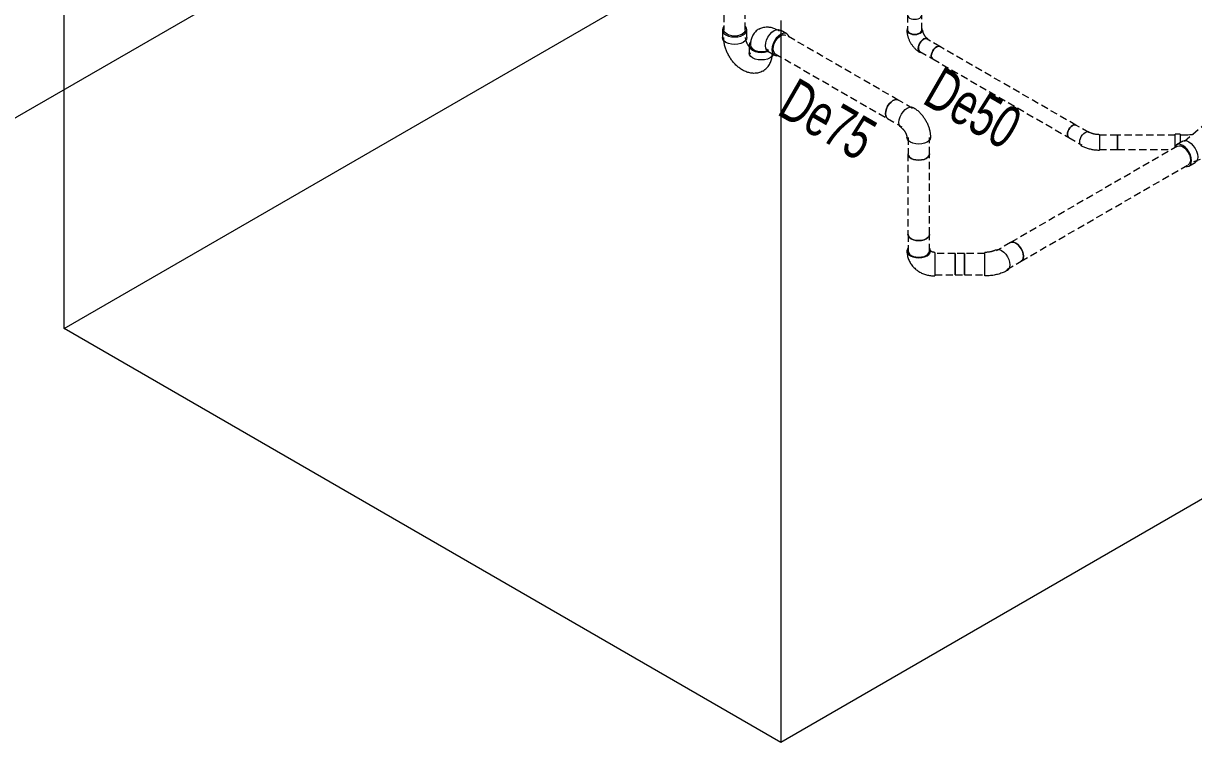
# Model space of a CAD drawing. Header units: millimetres. Extents: x 160489 to 365751, y -78341 to 15608.
# Drawn here: x 181576 to 185676, y -70245 to -67727 of the extents above; entities that cross this region are included whole.
import ezdxf

# ---------------------------------------------------------------- set-up
doc = ezdxf.new("R2010")
doc.units = ezdxf.units.MM
doc.linetypes.add('长划线_2', pattern=[38.1, 25.4, -12.7])
for name, color, linetype, lineweight in [('G-____-____-SYMB', 7, 'Continuous', 5), ('P-PIPE-____-IDEN', 7, 'Continuous', 5), ('P-PIPE-____-OTLN', 7, 'Continuous', 35)]:
    doc.layers.add(name, color=color, linetype=linetype, lineweight=lineweight)
doc.styles.add('TJ_FangSong', font='', dxfattribs={"width": 0.7, "height": 150})
doc.styles.get('TJ_FangSong').set_extended_font_data('TJ_FangSong')

# ---------------------------------------------------------------- blocks, each defined once
blk = doc.blocks.new('三通_变径顺水三通-粘接-塑料-复合管 - 标准-2518241-卫生间WC1 排水系统图')
at = {"layer": 'P-PIPE-____-OTLN', "linetype": '长划线_2', "lineweight": 5}
for p, q in [((114927.4, -68050), (114895.9, -68068.2)), ((114896.5, -68075.8), (114813.8, -68145.2)), ((114804.3, -68114.9), (114786.9, -68114.9)), ((114811.6, -68119), (114804.3, -68119)), ((114813.3, -68139.8), (114791.6, -68152.3)), ((114959.7, -68178.6), (114991.1, -68160.5)), ((114834.7, -68226.9), (114856.3, -68214.4)), ((114851.9, -68211.3), (114953.4, -68174.3))]:
    blk.add_line(p, q, dxfattribs=at)
for points in [[(114927.4, -68050, 0), (114936.7, -68047.2, 0), (114947.6, -68048.2, 0), (114959.2, -68053.2, 0), (114970.9, -68061.7, 0), (114981.8, -68073.2, 0), (114991.1, -68086.8, 0), (114998.3, -68101.8, 0), (115002.8, -68116.9, 0), (115004.3, -68131.3, 0)], [(114972.9, -68149.4, 0), (114971.4, -68135.1, 0), (114966.9, -68119.9, 0), (114959.7, -68105, 0), (114950.4, -68091.3, 0), (114939.5, -68079.8, 0), (114927.8, -68071.3, 0), (114916.1, -68066.4, 0), (114905.3, -68065.3, 0), (114895.9, -68068.2, 0), (114888.8, -68074.8, 0), (114884.3, -68084.8, 0), (114883.9, -68086.4, 0)], [(114968.2, -68146.7, 0), (114966.8, -68133.9, 0), (114962.8, -68120.3, 0), (114956.4, -68106.9, 0), (114948, -68094.6, 0), (114938.3, -68084.4, 0), (114927.8, -68076.7, 0), (114917.4, -68072.3, 0), (114907.6, -68071.3, 0), (114899.2, -68073.9, 0), (114895.1, -68077.1, 0)], [(114786.9, -68156.8, 0), (114786.9, -68153, 0), (114786.9, -68145.8, 0), (114786.9, -68138.4, 0), (114786.9, -68131.3, 0), (114786.9, -68125.1, 0), (114786.9, -68120.1, 0), (114786.9, -68116.6, 0), (114786.9, -68115, 0), (114786.9, -68114.9, 0)], [(114804.3, -68114.9, 0), (114804.3, -68115, 0), (114804.3, -68116.6, 0), (114804.3, -68120.1, 0), (114804.3, -68125.1, 0), (114804.3, -68131.3, 0), (114804.3, -68138.4, 0), (114804.3, -68144.9, 0)], [(114849.1, -68116.8, 0), (114845.5, -68117.2, 0), (114838.2, -68117.9, 0), (114830.9, -68118.5, 0), (114823.6, -68118.8, 0), (114816.3, -68119, 0), (114811.6, -68119, 0)], [(115004.3, -68131.3, 0), (115002.8, -68143.9, 0), (114998.3, -68153.8, 0), (114991.1, -68160.5, 0)], [(114843.6, -68207.2, 0), (114842.6, -68197.5, 0), (114839.6, -68187.2, 0), (114834.7, -68177.1, 0), (114828.4, -68167.9, 0), (114821.1, -68160.1, 0), (114813.2, -68154.4, 0), (114805.3, -68151, 0), (114797.9, -68150.3, 0), (114791.6, -68152.3, 0), (114786.8, -68156.8, 0), (114783.8, -68163.2, 0)], [(114813.3, -68139.8, 0), (114819.6, -68137.8, 0), (114826.9, -68138.6, 0), (114834.8, -68141.9, 0), (114842.7, -68147.7, 0), (114850, -68155.4, 0), (114856.3, -68164.7, 0), (114861.2, -68174.7, 0), (114864.2, -68185, 0), (114865.3, -68194.7, 0)], [(114937.8, -68179.9, 0), (114939.5, -68180.4, 0), (114950.4, -68181.5, 0), (114959.7, -68178.6, 0), (114966.9, -68172, 0), (114971.4, -68162, 0), (114972.9, -68149.4, 0)], [(114951.3, -68174.9, 0), (114956.4, -68172.9, 0), (114962.8, -68166.9, 0), (114966.8, -68158, 0), (114968.2, -68146.7, 0)], [(114821.4, -68228.2, 0), (114828.4, -68228.8, 0), (114834.7, -68226.9, 0), (114839.6, -68222.4, 0), (114842.6, -68215.7, 0), (114843.6, -68207.2, 0)], [(114865.3, -68194.7, 0), (114864.2, -68203.2, 0), (114861.2, -68209.9, 0), (114856.3, -68214.4, 0)]]:
    blk.add_polyline3d(points, dxfattribs=at)
blk = doc.blocks.new('存水弯_P 型-塑料-复合管 - 标准-2506801-卫生间WC1 排水系统图')
at = {"layer": 'P-PIPE-____-OTLN', "linetype": '长划线_2', "lineweight": 5}
for p, q in [((113200.1, -67750), (113200.1, -67776.5)), ((113286.2, -67776.5), (113286.2, -67750)), ((113400.6, -67754.6), (113392.2, -67749.7)), ((113426, -67763.8), (113403, -67750.5)), ((113293.6, -67803.9), (113293.6, -67830.5)), ((113353.8, -67816.2), (113362.3, -67821.1)), ((113359.9, -67825.1), (113382.9, -67838.4))]:
    blk.add_line(p, q, dxfattribs=at)
for points in [[(113205.7, -67737.7, 0), (113201.5, -67743.5, 0), (113200.1, -67750, 0), (113201.5, -67756.4, 0), (113205.8, -67762.4, 0), (113212.7, -67767.5, 0), (113221.6, -67771.5, 0), (113232, -67774, 0), (113243.2, -67774.8, 0), (113254.3, -67774, 0), (113264.7, -67771.5, 0), (113273.6, -67767.5, 0)], [(113273.6, -67767.5, 0), (113280.5, -67762.4, 0), (113284.8, -67756.4, 0), (113286.2, -67750, 0), (113284.8, -67743.5, 0), (113280.7, -67737.8, 0)], [(113328.1, -67747.2, 0), (113324.9, -67749.2, 0), (113321.8, -67751.5, 0), (113318.9, -67753.9, 0), (113316.1, -67756.5, 0), (113313.6, -67759.3, 0), (113311.3, -67762.1, 0), (113309.2, -67765.1, 0), (113307.4, -67768.1, 0), (113305.7, -67771.1, 0), (113304.2, -67774.2, 0), (113303, -67777.3, 0), (113301.9, -67780.5, 0), (113300.9, -67783.6, 0), (113300.2, -67786.7, 0), (113299.5, -67789.8, 0), (113299.1, -67792.9, 0), (113298.7, -67796, 0), (113298.5, -67799, 0), (113298.3, -67802, 0), (113298.3, -67803.9, 0)], [(113328.1, -67747.2, 0), (113331.5, -67745.4, 0), (113335, -67743.8, 0), (113338.6, -67742.5, 0), (113342.2, -67741.5, 0), (113345.9, -67740.7, 0), (113349.5, -67740.1, 0), (113353.1, -67739.8, 0), (113356.6, -67739.6, 0), (113360.1, -67739.7, 0), (113363.5, -67740, 0), (113366.9, -67740.5, 0), (113370.1, -67741.1, 0), (113373.3, -67741.8, 0), (113376.3, -67742.7, 0), (113379.3, -67743.7, 0), (113382.3, -67744.8, 0), (113385.1, -67746.1, 0), (113387.9, -67747.4, 0), (113390.5, -67748.8, 0), (113392.2, -67749.7, 0)], [(113359.9, -67825.1, 0), (113355.1, -67820.7, 0), (113352, -67813.9, 0), (113351, -67805.4, 0), (113352, -67795.7, 0), (113355.1, -67785.5, 0), (113359.9, -67775.4, 0), (113366.2, -67766.2, 0), (113373.6, -67758.4, 0), (113381.5, -67752.6, 0)], [(113381.5, -67752.6, 0), (113389.3, -67749.3, 0), (113396.7, -67748.6, 0), (113403, -67750.5, 0)], [(113433.8, -67774.7, 0), (113430.8, -67768.3, 0), (113426, -67763.8, 0), (113419.7, -67761.8, 0), (113412.3, -67762.6, 0), (113404.4, -67765.9, 0)], [(113273.6, -67794.1, 0), (113264.7, -67798, 0), (113254.3, -67800.5, 0), (113243.2, -67801.4, 0), (113232, -67800.5, 0), (113221.6, -67798, 0), (113212.7, -67794.1, 0), (113205.8, -67788.9, 0), (113201.5, -67782.9, 0), (113200.1, -67776.5, 0)], [(113342.2, -67894, 0), (113338.5, -67895.9, 0), (113334.7, -67897.6, 0), (113330.8, -67899.1, 0), (113326.8, -67900.2, 0), (113322.8, -67901.1, 0), (113318.9, -67901.7, 0), (113314.9, -67902.1, 0), (113311, -67902.2, 0), (113307.1, -67902.1, 0), (113303.3, -67901.8, 0), (113299.6, -67901.3, 0), (113296, -67900.6, 0), (113292.4, -67899.8, 0), (113288.9, -67898.8, 0), (113285.5, -67897.6, 0), (113282.2, -67896.3, 0), (113278.9, -67894.9, 0), (113275.8, -67893.4, 0), (113272.7, -67891.8, 0), (113269.6, -67890.1, 0), (113266.7, -67888.2, 0), (113263.8, -67886.3, 0), (113260.9, -67884.3, 0), (113258.2, -67882.2, 0), (113255.5, -67880, 0), (113252.8, -67877.8, 0), (113250.3, -67875.4, 0), (113247.7, -67873, 0), (113245.3, -67870.6, 0), (113242.9, -67868, 0), (113240.5, -67865.4, 0), (113238.3, -67862.8, 0), (113236, -67860, 0), (113233.9, -67857.2, 0), (113231.8, -67854.4, 0), (113229.8, -67851.5, 0), (113227.8, -67848.6, 0), (113225.9, -67845.6, 0), (113224.1, -67842.6, 0), (113222.4, -67839.5, 0), (113220.7, -67836.4, 0), (113219.1, -67833.3, 0), (113217.5, -67830.1, 0), (113216.1, -67826.9, 0), (113214.7, -67823.6, 0), (113213.4, -67820.4, 0), (113212.2, -67817.1, 0), (113211.1, -67813.8, 0), (113210, -67810.4, 0), (113209.1, -67807.1, 0), (113208.2, -67803.7, 0), (113207.4, -67800.3, 0), (113206.7, -67796.9, 0), (113206.2, -67793.5, 0), (113205.7, -67790, 0), (113205.3, -67786.6, 0), (113205, -67783.1, 0), (113204.8, -67779.6, 0), (113204.8, -67776.5, 0)], [(113286.2, -67776.5, 0), (113284.8, -67782.9, 0), (113280.5, -67788.9, 0), (113273.6, -67794.1, 0)], [(113293.6, -67808.9, 0), (113292.8, -67807.8, 0), (113291.9, -67806.3, 0), (113290.9, -67804.8, 0), (113290, -67803.3, 0), (113289.2, -67801.8, 0), (113288.4, -67800.3, 0), (113287.6, -67798.7, 0), (113286.8, -67797.1, 0), (113286.1, -67795.6, 0), (113285.5, -67794, 0), (113284.9, -67792.5, 0), (113284.3, -67790.9, 0), (113283.8, -67789.4, 0), (113283.4, -67788, 0), (113283, -67786.5, 0), (113282.6, -67785.1, 0), (113282.4, -67783.8, 0), (113282.1, -67782.5, 0), (113281.9, -67781.2, 0), (113281.7, -67780, 0), (113281.6, -67779, 0), (113281.6, -67777.9, 0), (113281.5, -67777, 0), (113281.5, -67776.5, 0)], [(113299.4, -67791.5, 0), (113295.1, -67797.5, 0), (113293.6, -67803.9, 0), (113295.1, -67810.4, 0), (113299.4, -67816.4, 0), (113306.2, -67821.5, 0), (113315.1, -67825.5, 0), (113325.5, -67828, 0), (113336.7, -67828.8, 0), (113347.8, -67828, 0), (113358.2, -67825.5, 0), (113359.7, -67825, 0)], [(113298.5, -67802, 0), (113299.6, -67809.7, 0), (113305.3, -67816.7, 0), (113314.7, -67822.1, 0), (113326.8, -67825.3, 0), (113340, -67826, 0), (113352.9, -67824, 0), (113357.2, -67822.6, 0)], [(113404.4, -67765.9, 0), (113396.5, -67771.7, 0), (113389.2, -67779.4, 0), (113382.9, -67788.7, 0), (113378, -67798.7, 0), (113375, -67809, 0), (113374, -67818.7, 0), (113375, -67827.2, 0), (113378, -67833.9, 0), (113382.9, -67838.4, 0), (113389.2, -67840.4, 0), (113396.2, -67839.7, 0)], [(113367.1, -67848.1, 0), (113358.2, -67852, 0), (113347.8, -67854.5, 0), (113336.7, -67855.4, 0), (113325.5, -67854.5, 0), (113315.1, -67852, 0), (113306.2, -67848.1, 0), (113299.4, -67842.9, 0), (113295.1, -67836.9, 0), (113293.6, -67830.5, 0)], [(113298, -67833.6, 0), (113298, -67833.6, 0), (113298.1, -67833.4, 0), (113298.1, -67833.1, 0), (113298.2, -67832.7, 0), (113298.3, -67832.1, 0), (113298.3, -67831.5, 0), (113298.3, -67830.7, 0), (113298.3, -67830.5, 0)], [(113342.2, -67894, 0), (113345.7, -67891.8, 0), (113349.1, -67889.3, 0), (113352.3, -67886.7, 0), (113355.2, -67883.8, 0), (113358, -67880.8, 0), (113360.5, -67877.7, 0), (113362.8, -67874.4, 0), (113364.9, -67871.1, 0), (113366.7, -67867.7, 0), (113368.4, -67864.3, 0), (113369.8, -67860.8, 0), (113371, -67857.3, 0), (113372.1, -67853.8, 0), (113372.9, -67850.3, 0), (113373.6, -67846.7, 0), (113374.2, -67843.2, 0), (113374.6, -67839.7, 0), (113374.9, -67836.2, 0), (113375, -67833.8, 0)], [(113353.3, -67815.9, 0), (113353.3, -67815.9, 0), (113353.4, -67816, 0), (113353.7, -67816.1, 0), (113353.8, -67816.2, 0)], [(113378.7, -67835.9, 0), (113378.3, -67836.9, 0), (113374, -67842.9, 0), (113367.1, -67848.1, 0)]]:
    blk.add_polyline3d(points, dxfattribs=at)
blk = doc.blocks.new('弯头_热熔对接-塑料-复合管 - 标准-2511264-卫生间WC1 排水系统图')
at = {"layer": 'P-PIPE-____-OTLN', "linetype": '长划线_2', "lineweight": 5}
for p, q in [((114209.6, -68494.7), (114159.5, -68523.7)), ((114119.5, -68532.7), (114048.5, -68532.7)), ((114197, -68588.7), (114247.1, -68559.7)), ((114048.5, -68607.7), (114119.5, -68607.7))]:
    blk.add_line(p, q, dxfattribs=at)
for points in [[(114209.6, -68494.7, 0), (114215.1, -68493, 0), (114221.5, -68493.7, 0), (114228.4, -68496.6, 0), (114235.2, -68501.6, 0), (114241.6, -68508.4, 0), (114247.1, -68516.4, 0), (114251.3, -68525.2, 0), (114254, -68534.1, 0), (114254.9, -68542.5, 0)], [(114048.5, -68591.9, 0), (114048.5, -68583.2, 0), (114048.5, -68573.7, 0), (114048.5, -68563.9, 0), (114048.5, -68554.5, 0), (114048.5, -68546.3, 0), (114048.5, -68539.6, 0), (114048.5, -68535, 0), (114048.5, -68532.9, 0), (114048.5, -68532.7, 0)], [(114157.6, -68520.5, 0), (114156.4, -68521.1, 0), (114155.1, -68521.8, 0), (114153.7, -68522.4, 0), (114152.2, -68523.1, 0), (114150.6, -68523.7, 0), (114148.9, -68524.3, 0), (114147.1, -68524.9, 0), (114145.3, -68525.5, 0), (114143.3, -68526, 0), (114141.3, -68526.5, 0), (114139.2, -68527, 0), (114137.1, -68527.4, 0), (114134.9, -68527.8, 0), (114132.6, -68528.1, 0), (114130.3, -68528.4, 0), (114128, -68528.6, 0), (114125.7, -68528.8, 0), (114123.3, -68528.9, 0), (114121, -68529, 0), (114119.5, -68529, 0)], [(114119.5, -68594, 0), (114119.5, -68584.5, 0), (114119.5, -68574, 0), (114119.5, -68563.2, 0), (114119.5, -68553, 0), (114119.5, -68543.9, 0), (114119.5, -68536.5, 0), (114119.5, -68531.5, 0), (114119.5, -68529.1, 0), (114119.5, -68529, 0)], [(114157.6, -68520.5, 0), (114163.6, -68518.6, 0), (114170.7, -68519.3, 0), (114178.2, -68522.5, 0), (114185.8, -68528, 0), (114192.8, -68535.4, 0), (114198.8, -68544.3, 0), (114203.5, -68553.9, 0), (114206.4, -68563.7, 0), (114207.4, -68573, 0)], [(114207.4, -68573, 0), (114206.4, -68581.2, 0), (114203.5, -68587.6, 0), (114198.8, -68591.9, 0)], [(114254.9, -68542.5, 0), (114254, -68549.9, 0), (114251.3, -68555.8, 0), (114247.1, -68559.7, 0)], [(114048.5, -68607.6, 0), (114048.5, -68607.2, 0), (114048.5, -68604.3, 0), (114048.5, -68599.1, 0), (114048.5, -68591.9, 0)], [(114198.8, -68591.9, 0), (114195.2, -68593.9, 0), (114191.5, -68595.8, 0), (114187.8, -68597.6, 0), (114184, -68599.2, 0), (114180.1, -68600.8, 0), (114176.2, -68602.2, 0), (114172.2, -68603.5, 0), (114168.2, -68604.7, 0), (114164.2, -68605.9, 0), (114160.1, -68606.9, 0), (114156, -68607.8, 0), (114151.8, -68608.6, 0), (114147.7, -68609.3, 0), (114143.5, -68609.9, 0), (114139.2, -68610.4, 0), (114135, -68610.8, 0), (114130.7, -68611.1, 0), (114126.5, -68611.3, 0), (114122.2, -68611.5, 0), (114119.5, -68611.5, 0)], [(114119.5, -68611.3, 0), (114119.5, -68610.9, 0), (114119.5, -68607.7, 0), (114119.5, -68601.9, 0), (114119.5, -68594, 0)]]:
    blk.add_polyline3d(points, dxfattribs=at)
blk = doc.blocks.new('弯头_热熔对接-塑料-复合管 - 标准-2506957-卫生间WC1 排水系统图')
at = {"layer": 'P-PIPE-____-OTLN', "linetype": '长划线_2', "lineweight": 5}
for p, q in [((113850.6, -68466.1), (113850.6, -68524)), ((113925.6, -68524), (113925.6, -68466.1)), ((114015.6, -68532.7), (113944.6, -68532.7)), ((113944.6, -68607.7), (114015.6, -68607.7))]:
    blk.add_line(p, q, dxfattribs=at)
for points in [[(113850.6, -68466.1, 0), (113851.8, -68471.7, 0), (113855.6, -68476.9, 0), (113861.6, -68481.4, 0), (113869.3, -68484.9, 0), (113878.4, -68487, 0), (113888.1, -68487.8, 0), (113897.8, -68487, 0), (113906.8, -68484.9, 0), (113914.6, -68481.4, 0), (113920.5, -68476.9, 0), (113924.3, -68471.7, 0), (113925.6, -68466.1, 0)], [(113850.3, -68514.5, 0), (113848.2, -68517.9, 0), (113846.8, -68524, 0)], [(113846.8, -68524, 0), (113846.9, -68527.9, 0), (113847.2, -68531.8, 0), (113847.7, -68535.6, 0), (113848.3, -68539.4, 0), (113849.2, -68543.2, 0), (113850.2, -68546.9, 0), (113851.4, -68550.5, 0), (113852.7, -68554.1, 0), (113854.2, -68557.6, 0), (113855.9, -68561, 0), (113857.7, -68564.3, 0), (113859.7, -68567.5, 0), (113861.8, -68570.7, 0), (113864, -68573.7, 0), (113866.3, -68576.6, 0), (113868.8, -68579.4, 0), (113871.3, -68582.1, 0), (113874, -68584.7, 0), (113876.8, -68587.1, 0), (113879.6, -68589.5, 0), (113882.5, -68591.7, 0), (113885.5, -68593.8, 0), (113888.6, -68595.8, 0), (113891.7, -68597.7, 0), (113894.9, -68599.4, 0), (113898.2, -68601.1, 0), (113901.5, -68602.6, 0), (113904.8, -68604, 0), (113908.2, -68605.2, 0), (113911.7, -68606.4, 0), (113915.1, -68607.4, 0), (113918.6, -68608.4, 0), (113922.1, -68609.2, 0), (113925.7, -68609.8, 0), (113929.3, -68610.4, 0), (113932.8, -68610.8, 0), (113936.4, -68611.2, 0), (113940, -68611.4, 0), (113943.6, -68611.5, 0), (113944.6, -68611.5, 0)], [(113846.8, -68524, 0), (113848.2, -68530.2, 0), (113852.3, -68536, 0), (113858.9, -68540.9, 0), (113867.4, -68544.7, 0), (113877.4, -68547.1, 0), (113888.1, -68547.9, 0), (113898.7, -68547.1, 0), (113908.7, -68544.7, 0), (113917.2, -68540.9, 0), (113923.8, -68536, 0), (113927.9, -68530.2, 0), (113929.3, -68524, 0)], [(113850.6, -68524, 0), (113851.8, -68529.7, 0), (113855.6, -68534.9, 0), (113861.6, -68539.4, 0), (113869.3, -68542.8, 0), (113878.4, -68545, 0), (113888.1, -68545.7, 0), (113897.8, -68545, 0), (113906.8, -68542.8, 0), (113914.6, -68539.4, 0), (113920.5, -68534.9, 0), (113924.3, -68529.7, 0), (113925.6, -68524, 0)], [(113929.3, -68524, 0), (113927.9, -68517.9, 0), (113925.9, -68514.5, 0)], [(113944.6, -68529, 0), (113943.7, -68529, 0), (113942.8, -68528.9, 0), (113941.9, -68528.8, 0), (113941, -68528.7, 0), (113940.1, -68528.6, 0), (113939.3, -68528.4, 0), (113938.4, -68528.3, 0), (113937.6, -68528.1, 0), (113936.8, -68527.8, 0), (113936.1, -68527.6, 0), (113935.3, -68527.3, 0), (113934.6, -68527, 0), (113934, -68526.8, 0), (113933.4, -68526.5, 0), (113932.8, -68526.1, 0), (113932.3, -68525.8, 0), (113931.8, -68525.5, 0), (113931.4, -68525.2, 0), (113931, -68524.9, 0), (113930.6, -68524.6, 0), (113930.3, -68524.4, 0), (113930, -68524.1, 0), (113929.8, -68523.9, 0), (113929.6, -68523.7, 0), (113929.5, -68523.5, 0), (113929.3, -68523.3, 0), (113929.3, -68523.2, 0), (113929.2, -68523.1, 0), (113929.2, -68523.1, 0), (113929.2, -68523, 0), (113929.2, -68523, 0)], [(113944.6, -68529, 0), (113944.6, -68529.1, 0), (113944.6, -68531.5, 0), (113944.6, -68536.5, 0)], [(113944.6, -68536.5, 0), (113944.6, -68543.9, 0), (113944.6, -68553, 0), (113944.6, -68563.2, 0), (113944.6, -68574, 0), (113944.6, -68584.5, 0), (113944.6, -68594, 0), (113944.6, -68601.9, 0), (113944.6, -68607.7, 0), (113944.6, -68610.9, 0), (113944.6, -68611.3, 0)], [(114015.6, -68532.7, 0), (114015.6, -68532.9, 0), (114015.6, -68535, 0), (114015.6, -68539.6, 0)], [(114015.6, -68539.6, 0), (114015.6, -68546.3, 0), (114015.6, -68554.5, 0), (114015.6, -68563.9, 0), (114015.6, -68573.7, 0), (114015.6, -68583.2, 0), (114015.6, -68591.9, 0), (114015.6, -68599.1, 0), (114015.6, -68604.3, 0), (114015.6, -68607.2, 0), (114015.6, -68607.6, 0)]]:
    blk.add_polyline3d(points, dxfattribs=at)
blk = doc.blocks.new('弯头_热熔对接-塑料-复合管 - 标准-V30-卫生间WC1 排水系统图')
at = {"layer": 'P-PIPE-____-OTLN', "linetype": '长划线_2', "lineweight": 5}
for p, q in [((113866.8, -68024.8), (113816.7, -67995.8)), ((113779.2, -68060.7), (113829.3, -68089.7)), ((113850.6, -68126.5), (113850.6, -68184.4)), ((113925.6, -68184.4), (113925.6, -68126.5))]:
    blk.add_line(p, q, dxfattribs=at)
for points in [[(113779.2, -68060.7, 0), (113775, -68056.8, 0), (113772.3, -68051, 0), (113771.4, -68043.6, 0), (113772.3, -68035.1, 0), (113775, -68026.2, 0), (113779.2, -68017.4, 0), (113784.7, -68009.4, 0), (113791.1, -68002.7, 0), (113797.9, -67997.7, 0)], [(113797.9, -67997.7, 0), (113804.8, -67994.7, 0), (113811.2, -67994.1, 0), (113816.7, -67995.8, 0)], [(113827.5, -68093, 0), (113822.8, -68088.7, 0), (113819.9, -68082.2, 0), (113818.9, -68074.1, 0), (113819.9, -68064.8, 0), (113822.8, -68055, 0), (113827.5, -68045.3, 0), (113833.5, -68036.5, 0), (113840.5, -68029.1, 0), (113848.1, -68023.6, 0)], [(113848.1, -68023.6, 0), (113855.6, -68020.3, 0), (113862.7, -68019.6, 0), (113868.7, -68021.5, 0)], [(113868.7, -68021.5, 0), (113871.5, -68023.2, 0), (113874.2, -68025, 0), (113876.9, -68026.8, 0), (113879.5, -68028.7, 0), (113882, -68030.7, 0), (113884.5, -68032.8, 0), (113886.9, -68034.9, 0), (113889.2, -68037.1, 0), (113891.5, -68039.3, 0), (113893.7, -68041.6, 0), (113895.9, -68044, 0), (113898, -68046.4, 0), (113900, -68048.9, 0), (113902, -68051.4, 0), (113904, -68054, 0), (113905.8, -68056.6, 0), (113907.6, -68059.3, 0), (113909.4, -68062, 0), (113911.1, -68064.7, 0), (113912.7, -68067.5, 0), (113914.2, -68070.3, 0), (113915.7, -68073.1, 0), (113917.1, -68076, 0), (113918.5, -68078.9, 0), (113919.8, -68081.9, 0), (113921, -68084.9, 0), (113922.1, -68087.9, 0), (113923.2, -68090.9, 0), (113924.1, -68093.9, 0), (113925.1, -68097, 0), (113925.9, -68100.1, 0), (113926.6, -68103.2, 0), (113927.3, -68106.4, 0), (113927.9, -68109.5, 0), (113928.4, -68112.7, 0), (113928.7, -68115.9, 0), (113929, -68119.1, 0), (113929.2, -68122.4, 0), (113929.3, -68125.6, 0), (113929.3, -68126.5, 0)], [(113827.5, -68093, 0), (113827.9, -68093.2, 0), (113828.3, -68093.5, 0), (113828.8, -68093.9, 0), (113829.4, -68094.3, 0), (113830, -68094.8, 0), (113830.7, -68095.3, 0), (113831.4, -68095.9, 0), (113832.1, -68096.6, 0), (113832.8, -68097.3, 0), (113833.6, -68098.1, 0), (113834.3, -68098.9, 0), (113835.1, -68099.8, 0), (113835.9, -68100.7, 0), (113836.6, -68101.7, 0), (113837.4, -68102.7, 0), (113838.1, -68103.7, 0), (113838.8, -68104.8, 0), (113839.5, -68105.9, 0), (113840.2, -68107, 0), (113840.9, -68108.1, 0), (113841.5, -68109.3, 0), (113842.1, -68110.4, 0), (113842.7, -68111.6, 0), (113843.2, -68112.7, 0), (113843.7, -68113.9, 0), (113844.2, -68115, 0), (113844.6, -68116.2, 0), (113845, -68117.3, 0), (113845.3, -68118.3, 0), (113845.7, -68119.4, 0), (113845.9, -68120.4, 0), (113846.2, -68121.4, 0), (113846.3, -68122.3, 0), (113846.5, -68123.1, 0), (113846.6, -68123.9, 0), (113846.7, -68124.7, 0), (113846.8, -68125.3, 0), (113846.8, -68125.9, 0), (113846.8, -68126.4, 0), (113846.8, -68126.5, 0)], [(113917.2, -68143.3, 0), (113908.7, -68147.1, 0), (113898.7, -68149.5, 0), (113888.1, -68150.3, 0), (113877.4, -68149.5, 0), (113867.4, -68147.1, 0), (113858.9, -68143.3, 0), (113852.3, -68138.4, 0), (113848.2, -68132.7, 0), (113846.8, -68126.5, 0)], [(113929.3, -68126.5, 0), (113927.9, -68132.7, 0), (113923.8, -68138.4, 0), (113917.2, -68143.3, 0)], [(113914.6, -68199.7, 0), (113906.8, -68203.2, 0), (113897.8, -68205.3, 0), (113888.1, -68206.1, 0), (113878.4, -68205.3, 0), (113869.3, -68203.2, 0), (113861.6, -68199.7, 0), (113855.6, -68195.3, 0), (113851.8, -68190, 0), (113850.6, -68184.4, 0)], [(113925.6, -68184.4, 0), (113924.3, -68190, 0), (113920.5, -68195.3, 0), (113914.6, -68199.7, 0)]]:
    blk.add_polyline3d(points, dxfattribs=at)
blk = doc.blocks.new('弯头_热熔对接-塑料-复合管 - 标准-2506395-卫生间WC1 排水系统图')
at = {"layer": 'P-PIPE-____-OTLN', "linetype": '长划线_2', "lineweight": 5}
for p, q in [((114484, -68109.7), (114438.9, -68083.7)), ((114413.9, -68127), (114459, -68153)), ((114584.5, -68118.2), (114520.8, -68118.2)), ((114520.8, -68168.2), (114584.5, -68168.2))]:
    blk.add_line(p, q, dxfattribs=at)
for points in [[(114408.8, -68115.6, 0), (114409.4, -68109.9, 0), (114411.1, -68104, 0), (114413.9, -68098.2, 0), (114417.6, -68092.8, 0), (114421.9, -68088.3, 0), (114426.4, -68085, 0), (114431, -68083, 0), (114435.3, -68082.6, 0), (114438.9, -68083.7, 0)], [(114413.9, -68127, 0), (114411.1, -68124.4, 0), (114409.4, -68120.5, 0), (114408.8, -68115.6, 0)], [(114452, -68142.6, 0), (114452.7, -68136.4, 0), (114454.6, -68129.9, 0), (114457.7, -68123.4, 0), (114461.8, -68117.5, 0), (114466.4, -68112.6, 0), (114471.5, -68108.9, 0), (114476.5, -68106.8, 0), (114481.2, -68106.3, 0), (114485.2, -68107.6, 0)], [(114485.2, -68107.6, 0), (114486.4, -68108.2, 0), (114487.7, -68108.9, 0), (114489.1, -68109.5, 0), (114490.5, -68110.2, 0), (114492.1, -68110.8, 0), (114493.7, -68111.4, 0), (114495.4, -68111.9, 0), (114497.2, -68112.5, 0), (114499, -68113, 0), (114500.9, -68113.4, 0), (114502.8, -68113.9, 0), (114504.8, -68114.3, 0), (114506.8, -68114.6, 0), (114508.8, -68114.9, 0), (114510.9, -68115.1, 0), (114513, -68115.3, 0), (114515.1, -68115.5, 0), (114517.3, -68115.6, 0), (114519.4, -68115.7, 0), (114520.8, -68115.7, 0)], [(114520.8, -68115.7, 0), (114520.8, -68115.8, 0), (114520.8, -68117.4, 0), (114520.8, -68120.7, 0), (114520.8, -68125.6, 0), (114520.8, -68131.7, 0), (114520.8, -68138.5, 0), (114520.8, -68145.7, 0), (114520.8, -68152.7, 0), (114520.8, -68159.1, 0)], [(114584.5, -68118.2, 0), (114584.5, -68118.3, 0), (114584.5, -68119.7, 0), (114584.5, -68122.8, 0), (114584.5, -68127.2, 0), (114584.5, -68132.7, 0), (114584.5, -68138.9, 0), (114584.5, -68145.5, 0), (114584.5, -68151.8, 0), (114584.5, -68157.6, 0)], [(114457.7, -68155.2, 0), (114454.6, -68152.3, 0), (114452.7, -68148, 0), (114452, -68142.6, 0)], [(114457.7, -68155.2, 0), (114460.6, -68156.8, 0), (114463.4, -68158.2, 0), (114466.4, -68159.6, 0), (114469.4, -68160.9, 0), (114472.4, -68162.2, 0), (114475.5, -68163.3, 0), (114478.7, -68164.3, 0), (114481.8, -68165.3, 0), (114485.1, -68166.2, 0), (114488.3, -68167, 0), (114491.6, -68167.7, 0), (114494.9, -68168.4, 0), (114498.2, -68168.9, 0), (114501.6, -68169.4, 0), (114505, -68169.8, 0), (114508.4, -68170.2, 0), (114511.8, -68170.4, 0), (114515.2, -68170.6, 0), (114518.6, -68170.7, 0), (114520.8, -68170.7, 0)], [(114520.8, -68159.1, 0), (114520.8, -68164.3, 0), (114520.8, -68168.2, 0), (114520.8, -68170.3, 0), (114520.8, -68170.6, 0)], [(114584.5, -68157.6, 0), (114584.5, -68162.4, 0), (114584.5, -68165.9, 0), (114584.5, -68167.8, 0), (114584.5, -68168.1, 0)]]:
    blk.add_polyline3d(points, dxfattribs=at)
blk = doc.blocks.new('弯头_热熔对接-塑料-复合管 - 标准-V33-卫生间WC1 排水系统图')
at = {"layer": 'P-PIPE-____-OTLN', "linetype": '长划线_2', "lineweight": 5}
for p, q in [((113848.9, -67698.6), (113848.9, -67750.6)), ((113898.9, -67750.6), (113898.9, -67698.6)), ((113962.4, -67808.6), (113917.4, -67782.6)), ((113892.4, -67825.9), (113937.4, -67851.9))]:
    blk.add_line(p, q, dxfattribs=at)
for points in [[(113848.9, -67698.6, 0), (113849.8, -67702.3, 0), (113852.2, -67705.8, 0), (113856.2, -67708.8, 0), (113861.4, -67711.1, 0), (113867.4, -67712.5, 0), (113873.9, -67713, 0), (113880.4, -67712.5, 0), (113886.4, -67711.1, 0), (113891.6, -67708.8, 0)], [(113891.6, -67708.8, 0), (113895.5, -67705.8, 0), (113898, -67702.3, 0), (113898.9, -67698.6, 0)], [(113848.7, -67744.3, 0), (113847.3, -67746.5, 0), (113846.4, -67750.6, 0), (113847.3, -67754.7, 0), (113850.1, -67758.5, 0), (113854.5, -67761.8, 0), (113860.1, -67764.4, 0), (113866.8, -67765.9, 0), (113873.9, -67766.5, 0), (113881, -67765.9, 0), (113887.6, -67764.4, 0), (113893.3, -67761.8, 0)], [(113846.4, -67750.6, 0), (113846.4, -67753, 0), (113846.6, -67755.4, 0), (113846.8, -67757.7, 0), (113847, -67760.1, 0), (113847.4, -67762.4, 0), (113847.8, -67764.7, 0), (113848.2, -67767, 0), (113848.8, -67769.3, 0), (113849.4, -67771.6, 0), (113850, -67773.9, 0), (113850.7, -67776.2, 0), (113851.5, -67778.4, 0), (113852.3, -67780.6, 0), (113853.2, -67782.8, 0), (113854.2, -67785, 0), (113855.1, -67787.2, 0), (113856.2, -67789.3, 0), (113857.3, -67791.5, 0), (113858.4, -67793.6, 0), (113859.6, -67795.6, 0), (113860.8, -67797.7, 0), (113862.1, -67799.7, 0), (113863.4, -67801.7, 0), (113864.8, -67803.6, 0), (113866.2, -67805.5, 0), (113867.7, -67807.4, 0), (113869.2, -67809.3, 0), (113870.7, -67811.1, 0), (113872.3, -67812.8, 0), (113874, -67814.5, 0), (113875.6, -67816.2, 0), (113877.3, -67817.8, 0), (113879.1, -67819.4, 0), (113880.9, -67820.9, 0), (113882.7, -67822.4, 0), (113884.6, -67823.8, 0), (113886.6, -67825.2, 0), (113888.5, -67826.5, 0), (113890.6, -67827.7, 0), (113891.1, -67828.1, 0)], [(113848.9, -67750.6, 0), (113849.8, -67754.3, 0), (113852.2, -67757.8, 0), (113856.2, -67760.8, 0), (113861.4, -67763.1, 0), (113867.4, -67764.5, 0), (113873.9, -67765, 0), (113880.4, -67764.5, 0), (113886.4, -67763.1, 0), (113891.6, -67760.8, 0)], [(113891.6, -67760.8, 0), (113895.5, -67757.8, 0), (113898, -67754.3, 0), (113898.9, -67750.6, 0)], [(113893.3, -67761.8, 0), (113897.7, -67758.5, 0), (113900.5, -67754.7, 0), (113901.4, -67750.6, 0), (113900.5, -67746.5, 0), (113899.4, -67744.6, 0)], [(113901.4, -67750.6, 0), (113901.4, -67751.1, 0), (113901.4, -67751.7, 0), (113901.5, -67752.3, 0), (113901.6, -67753, 0), (113901.7, -67753.7, 0), (113901.8, -67754.5, 0), (113902, -67755.3, 0), (113902.2, -67756.2, 0), (113902.4, -67757.1, 0), (113902.7, -67758, 0), (113903, -67758.9, 0), (113903.3, -67759.9, 0), (113903.7, -67760.8, 0), (113904, -67761.8, 0), (113904.5, -67762.8, 0), (113904.9, -67763.8, 0), (113905.4, -67764.8, 0), (113905.9, -67765.8, 0), (113906.4, -67766.8, 0), (113907, -67767.7, 0), (113907.6, -67768.7, 0), (113908.2, -67769.6, 0), (113908.8, -67770.5, 0), (113909.4, -67771.4, 0), (113910, -67772.3, 0), (113910.7, -67773.1, 0), (113911.4, -67773.9, 0), (113912, -67774.7, 0), (113912.7, -67775.5, 0), (113913.3, -67776.1, 0), (113914, -67776.8, 0), (113914.6, -67777.4, 0), (113915.3, -67778, 0), (113915.9, -67778.5, 0), (113916.5, -67779, 0), (113917, -67779.4, 0), (113917.6, -67779.8, 0), (113918.1, -67780.1, 0), (113918.5, -67780.4, 0), (113918.6, -67780.4, 0)], [(113904.9, -67781.8, 0), (113899.8, -67785.5, 0), (113895.1, -67790.4, 0), (113891.1, -67796.3, 0), (113888, -67802.7, 0), (113886.1, -67809.3, 0), (113885.4, -67815.5, 0), (113886.1, -67820.9, 0), (113888, -67825.2, 0), (113891.1, -67828.1, 0), (113895.1, -67829.3, 0), (113897.8, -67829.3, 0)], [(113904.9, -67783.8, 0), (113900.3, -67787.2, 0), (113896, -67791.7, 0), (113892.4, -67797, 0), (113889.6, -67802.9, 0), (113887.8, -67808.8, 0), (113887.2, -67814.5, 0), (113887.8, -67819.4, 0), (113889.6, -67823.3, 0), (113892.4, -67825.9, 0)], [(113923, -67785.6, 0), (113921.7, -67783.3, 0), (113918.6, -67780.4, 0), (113914.6, -67779.2, 0), (113909.9, -67779.7, 0), (113904.9, -67781.8, 0)], [(113917.4, -67782.6, 0), (113913.7, -67781.5, 0), (113909.4, -67781.9, 0), (113904.9, -67783.8, 0)], [(113949.9, -67809.8, 0), (113945.3, -67813.2, 0), (113941.1, -67817.7, 0), (113937.4, -67823, 0), (113934.6, -67828.9, 0), (113932.8, -67834.8, 0), (113932.2, -67840.5, 0), (113932.8, -67845.4, 0), (113934.6, -67849.3, 0), (113937.4, -67851.9, 0)], [(113962.4, -67808.6, 0), (113958.8, -67807.5, 0), (113954.5, -67807.9, 0), (113949.9, -67809.8, 0)]]:
    blk.add_polyline3d(points, dxfattribs=at)

msp = doc.modelspace()

# ---------------------------------------------------------------- linework, layer by layer
at = {"layer": 'G-____-____-SYMB'}
for p, q in [((181718.9, -68795.6), (187008.1, -65741.8)), ((181718.9, -68795.6), (181718.9, -66267.9)), ((183049.7, -67191.1), (177760.4, -70244.9)), ((189518.3, -67191.1), (184229.1, -70244.9)), ((184229.1, -67717.2), (184229.1, -70244.9)), ((184229.1, -70244.9), (181718.9, -68795.6))]:
    msp.add_line(p, q, dxfattribs=at)
at = {"layer": 'P-PIPE-____-OTLN', "linetype": '长划线_2', "lineweight": 5}
for p, q in [((184030.2, -67544.7), (184030.2, -67750)), ((184105.2, -67750), (184105.2, -67544.7)), ((184641.2, -67995.8), (184247.7, -67768.6)), ((184210.2, -67833.6), (184603.7, -68060.7)), ((185263.5, -68083.7), (184787, -67808.6)), ((184762, -67851.9), (185238.5, -68127)), ((185611.4, -68118.2), (185409.1, -68118.2)), ((185619, -68157.1), (185034.2, -68494.7)), ((185409.1, -68168.2), (185599.8, -68168.2)), ((184675.1, -68184.4), (184675.1, -68466.1)), ((184750.1, -68466.1), (184750.1, -68184.4)), ((185071.7, -68559.7), (185656.5, -68222.1)), ((184873.1, -68532.7), (184840.1, -68532.7)), ((184840.1, -68607.7), (184873.1, -68607.7))]:
    msp.add_line(p, q, dxfattribs=at)
for points in [[(184041.2, -67765.3, 0), (184035.2, -67760.8, 0), (184031.5, -67755.6, 0), (184030.2, -67750, 0)], [(184105.2, -67750, 0), (184103.9, -67755.6, 0), (184100.2, -67760.8, 0), (184094.2, -67765.3, 0)], [(184094.2, -67765.3, 0), (184086.5, -67768.7, 0), (184077.4, -67770.9, 0), (184067.7, -67771.6, 0), (184058, -67770.9, 0), (184049, -67768.7, 0), (184041.2, -67765.3, 0)], [(184202.5, -67816.4, 0), (184203.4, -67808, 0), (184206, -67799, 0), (184210.2, -67790.3, 0), (184215.7, -67782.2, 0), (184222.1, -67775.5, 0), (184229, -67770.5, 0)], [(184229, -67770.5, 0), (184235.9, -67767.6, 0), (184242.3, -67766.9, 0), (184247.7, -67768.6, 0)], [(184210.2, -67833.6, 0), (184206, -67829.7, 0), (184203.4, -67823.8, 0), (184202.5, -67816.4, 0)], [(184756.8, -67840.5, 0), (184757.4, -67834.8, 0), (184759.2, -67828.9, 0), (184762, -67823, 0), (184765.6, -67817.7, 0), (184769.9, -67813.2, 0), (184774.5, -67809.8, 0)], [(184762, -67851.9, 0), (184759.2, -67849.3, 0), (184757.4, -67845.4, 0), (184756.8, -67840.5, 0)], [(184774.5, -67809.8, 0), (184779.1, -67807.9, 0), (184783.3, -67807.5, 0), (184787, -67808.6, 0)], [(184622.5, -67997.7, 0), (184615.6, -68002.7, 0), (184609.2, -68009.4, 0), (184603.7, -68017.4, 0), (184599.5, -68026.2, 0), (184596.9, -68035.1, 0), (184596, -68043.6, 0)], [(184641.2, -67995.8, 0), (184635.7, -67994.1, 0), (184629.3, -67994.7, 0), (184622.5, -67997.7, 0)], [(184596, -68043.6, 0), (184596.9, -68051, 0), (184599.5, -68056.8, 0), (184603.7, -68060.7, 0)], [(185251, -68085, 0), (185246.4, -68088.3, 0), (185242.2, -68092.8, 0), (185238.5, -68098.2, 0), (185235.7, -68104, 0), (185233.9, -68109.9, 0), (185233.3, -68115.6, 0)], [(185263.5, -68083.7, 0), (185259.8, -68082.6, 0), (185255.6, -68083, 0), (185251, -68085, 0)], [(185233.3, -68115.6, 0), (185233.9, -68120.5, 0), (185235.7, -68124.4, 0), (185238.5, -68127, 0)], [(185409.1, -68122.8, 0), (185409.1, -68119.7, 0), (185409.1, -68118.3, 0), (185409.1, -68118.2, 0)], [(185409.1, -68157.6, 0), (185409.1, -68151.8, 0), (185409.1, -68145.5, 0), (185409.1, -68138.9, 0), (185409.1, -68132.7, 0), (185409.1, -68127.2, 0), (185409.1, -68122.8, 0)], [(185409.1, -68168.1, 0), (185409.1, -68167.8, 0), (185409.1, -68165.9, 0), (185409.1, -68162.4, 0), (185409.1, -68157.6, 0)], [(185619, -68157.1, 0), (185624.5, -68155.4, 0), (185630.9, -68156, 0), (185637.7, -68159, 0)], [(185637.7, -68159, 0), (185644.6, -68164, 0), (185651, -68170.7, 0), (185656.5, -68178.8, 0), (185660.7, -68187.5, 0), (185663.4, -68196.4, 0), (185664.3, -68204.9, 0)], [(184675.1, -68184.4, 0), (184676.4, -68190, 0), (184680.2, -68195.3, 0), (184686.1, -68199.7, 0)], [(184686.1, -68199.7, 0), (184693.9, -68203.2, 0), (184702.9, -68205.3, 0), (184712.6, -68206.1, 0), (184722.3, -68205.3, 0), (184731.4, -68203.2, 0), (184739.2, -68199.7, 0)], [(184739.2, -68199.7, 0), (184745.1, -68195.3, 0), (184748.9, -68190, 0), (184750.1, -68184.4, 0)], [(185664.3, -68204.9, 0), (185663.4, -68212.3, 0), (185660.7, -68218.1, 0), (185656.5, -68222.1, 0)], [(184686.1, -68481.4, 0), (184680.2, -68476.9, 0), (184676.4, -68471.7, 0), (184675.1, -68466.1, 0)], [(184739.2, -68481.4, 0), (184731.4, -68484.9, 0), (184722.3, -68487, 0), (184712.6, -68487.8, 0), (184702.9, -68487, 0), (184693.9, -68484.9, 0), (184686.1, -68481.4, 0)], [(184750.1, -68466.1, 0), (184748.9, -68471.7, 0), (184745.1, -68476.9, 0), (184739.2, -68481.4, 0)], [(185052.9, -68496.6, 0), (185046.1, -68493.7, 0), (185039.7, -68493, 0), (185034.2, -68494.7, 0)], [(185079.5, -68542.5, 0), (185078.6, -68534.1, 0), (185075.9, -68525.2, 0), (185071.7, -68516.4, 0), (185066.2, -68508.4, 0), (185059.8, -68501.6, 0), (185052.9, -68496.6, 0)], [(184840.1, -68539.6, 0), (184840.1, -68535, 0), (184840.1, -68532.9, 0), (184840.1, -68532.7, 0)], [(184840.1, -68591.9, 0), (184840.1, -68583.2, 0), (184840.1, -68573.7, 0), (184840.1, -68563.9, 0), (184840.1, -68554.5, 0), (184840.1, -68546.3, 0), (184840.1, -68539.6, 0)], [(184873.1, -68532.7, 0), (184873.1, -68532.9, 0), (184873.1, -68535, 0), (184873.1, -68539.6, 0)], [(184873.1, -68539.6, 0), (184873.1, -68546.3, 0), (184873.1, -68554.5, 0), (184873.1, -68563.9, 0), (184873.1, -68573.7, 0), (184873.1, -68583.2, 0), (184873.1, -68591.9, 0)], [(185071.7, -68559.7, 0), (185075.9, -68555.8, 0), (185078.6, -68549.9, 0), (185079.5, -68542.5, 0)], [(184840.1, -68607.6, 0), (184840.1, -68607.2, 0), (184840.1, -68604.3, 0), (184840.1, -68599.1, 0), (184840.1, -68591.9, 0)], [(184873.1, -68591.9, 0), (184873.1, -68599.1, 0), (184873.1, -68604.3, 0), (184873.1, -68607.2, 0), (184873.1, -68607.6, 0)]]:
    msp.add_polyline3d(points, dxfattribs=at)

# ---------------------------------------------------------------- block references
for name in ['弯头_热熔对接-塑料-复合管 - 标准-V33-卫生间WC1 排水系统图', '存水弯_P 型-塑料-复合管 - 标准-2506801-卫生间WC1 排水系统图', '弯头_热熔对接-塑料-复合管 - 标准-V30-卫生间WC1 排水系统图', '三通_变径顺水三通-粘接-塑料-复合管 - 标准-2518241-卫生间WC1 排水系统图', '弯头_热熔对接-塑料-复合管 - 标准-2506395-卫生间WC1 排水系统图', '弯头_热熔对接-塑料-复合管 - 标准-2506957-卫生间WC1 排水系统图', '弯头_热熔对接-塑料-复合管 - 标准-2511264-卫生间WC1 排水系统图']:
    msp.add_blockref(name, (70824.6, 0), dxfattribs=at)

# ---------------------------------------------------------------- texts
at = {"layer": 'P-PIPE-____-IDEN', "char_height": 150, "attachment_point": 1, "rotation": 330, "style": 'TJ_FangSong'}
for s, insert, width in [('De50', (184795.4, -67874.4), 356.35), ('De75', (184286.5, -67913.9), 361.962)]:
    msp.add_mtext(s, dxfattribs=dict(at, insert=insert, width=width))

doc.saveas('drawing.dxf')
